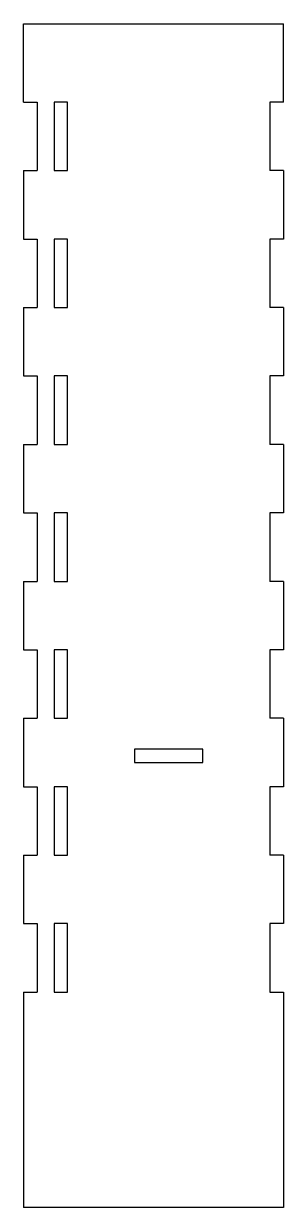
# Model space of a CAD drawing. Header units: millimetres. Extents: x 1 to 221, y 0 to 788.
# Drawn here: x 52.6 to 113.9, y 508.3 to 787.7 of the extents above; entities outside this region: 2.
import ezdxf

# ---------------------------------------------------------------- set-up
doc = ezdxf.new("R2010")
doc.units = ezdxf.units.MM
doc.styles.add('SLDTEXTSTYLE0', font='TXT', dxfattribs={"width": 0.7})

msp = doc.modelspace()

# ---------------------------------------------------------------- linework, layer by layer
at = {"color": 7, "linetype": 'Continuous', "lineweight": 25}
for p, q in [((52.6, 769.17), (52.6, 787.68)), ((52.6, 787.68), (113.95, 787.68)), ((113.95, 769.17), (113.95, 787.68)), ((52.6, 769.17), (55.77, 769.17)), ((55.77, 769.17), (55.77, 753)), ((59.77, 769.17), (59.77, 753)), ((62.95, 769.17), (59.77, 769.17)), ((62.95, 753), (62.95, 769.17)), ((113.95, 769.17), (110.77, 769.17)), ((110.77, 769.17), (110.77, 753)), ((52.6, 753), (52.6, 736.85)), ((52.6, 753), (55.77, 753)), ((59.77, 753), (62.95, 753)), ((113.95, 753), (110.77, 753)), ((113.95, 753), (113.95, 736.85)), ((52.6, 736.85), (55.77, 736.85)), ((55.77, 736.85), (55.77, 720.68)), ((59.77, 736.85), (59.77, 720.68)), ((62.95, 736.85), (59.77, 736.85)), ((62.95, 720.68), (62.95, 736.85)), ((113.95, 736.85), (110.77, 736.85)), ((110.77, 736.85), (110.77, 720.68)), ((52.6, 720.68), (52.6, 704.53)), ((52.6, 720.68), (55.77, 720.68)), ((59.77, 720.68), (62.95, 720.68)), ((113.95, 720.68), (110.77, 720.68)), ((113.95, 720.68), (113.95, 704.53)), ((52.6, 704.53), (55.77, 704.53)), ((55.77, 704.53), (55.77, 688.36)), ((59.77, 704.53), (59.77, 688.36)), ((62.95, 704.53), (59.77, 704.53)), ((62.95, 688.36), (62.95, 704.53)), ((113.95, 704.53), (110.77, 704.53)), ((110.77, 704.53), (110.77, 688.36)), ((52.6, 688.36), (52.6, 672.21)), ((52.6, 688.36), (55.77, 688.36)), ((59.77, 688.36), (62.95, 688.36)), ((113.95, 688.36), (110.77, 688.36)), ((113.95, 688.36), (113.95, 672.21)), ((52.6, 672.21), (55.77, 672.21)), ((55.77, 672.21), (55.77, 656.04)), ((59.77, 672.21), (59.77, 656.04)), ((62.95, 672.21), (59.77, 672.21)), ((62.95, 656.04), (62.95, 672.21)), ((113.95, 672.21), (110.77, 672.21)), ((110.77, 672.21), (110.77, 656.04)), ((52.6, 656.04), (52.6, 639.89)), ((52.6, 656.04), (55.77, 656.04)), ((59.77, 656.04), (62.95, 656.04)), ((113.95, 656.04), (110.77, 656.04)), ((113.95, 656.04), (113.95, 639.89)), ((52.6, 639.89), (55.77, 639.89)), ((55.77, 639.89), (55.77, 623.72)), ((59.77, 639.89), (59.77, 623.72)), ((62.95, 639.89), (59.77, 639.89)), ((62.95, 623.72), (62.95, 639.89)), ((113.95, 639.89), (110.77, 639.89)), ((110.77, 639.89), (110.77, 623.72)), ((52.6, 623.72), (52.6, 607.57)), ((52.6, 623.72), (55.77, 623.72)), ((59.77, 623.72), (62.95, 623.72)), ((113.95, 623.72), (110.77, 623.72)), ((113.95, 623.72), (113.95, 607.57)), ((94.94, 616.46), (78.78, 616.46)), ((78.78, 616.46), (78.78, 613.28)), ((94.94, 613.28), (94.94, 616.46)), ((78.78, 613.28), (94.94, 613.28)), ((52.6, 607.57), (55.77, 607.57)), ((55.77, 607.57), (55.77, 591.4)), ((59.77, 607.57), (59.77, 591.4)), ((62.95, 607.57), (59.77, 607.57)), ((62.95, 591.4), (62.95, 607.57)), ((113.95, 607.57), (110.77, 607.57)), ((110.77, 607.57), (110.77, 591.4)), ((52.6, 591.4), (52.6, 575.25)), ((52.6, 591.4), (55.77, 591.4)), ((59.77, 591.4), (62.95, 591.4)), ((113.95, 591.4), (110.77, 591.4)), ((113.95, 591.4), (113.95, 575.25)), ((52.6, 575.25), (55.77, 575.25)), ((55.77, 575.25), (55.77, 559.08)), ((62.95, 575.25), (59.77, 575.25)), ((59.77, 575.25), (59.77, 559.08)), ((62.95, 559.08), (62.95, 575.25)), ((113.95, 575.25), (110.77, 575.25)), ((110.77, 575.25), (110.77, 559.08)), ((52.6, 559.08), (52.6, 508.28)), ((52.6, 559.08), (55.77, 559.08)), ((59.77, 559.08), (62.95, 559.08)), ((110.77, 559.08), (113.95, 559.08)), ((113.95, 559.08), (113.95, 508.28)), ((113.95, 508.28), (52.6, 508.28))]:
    msp.add_line(p, q, dxfattribs=at)

# ---------------------------------------------------------------- texts
at = {"color": 7, "linetype": 'Continuous', "char_height": 14.5493, "attachment_point": 1, "style": 'SLDTEXTSTYLE0'}
for s, insert in [('SOLIDWORKS Educational Product.', (0, 40.58)), ('For Instructional Use Only.', (0, 18.76))]:
    msp.add_mtext(s, dxfattribs=dict(at, insert=insert))

doc.saveas('drawing.dxf')
